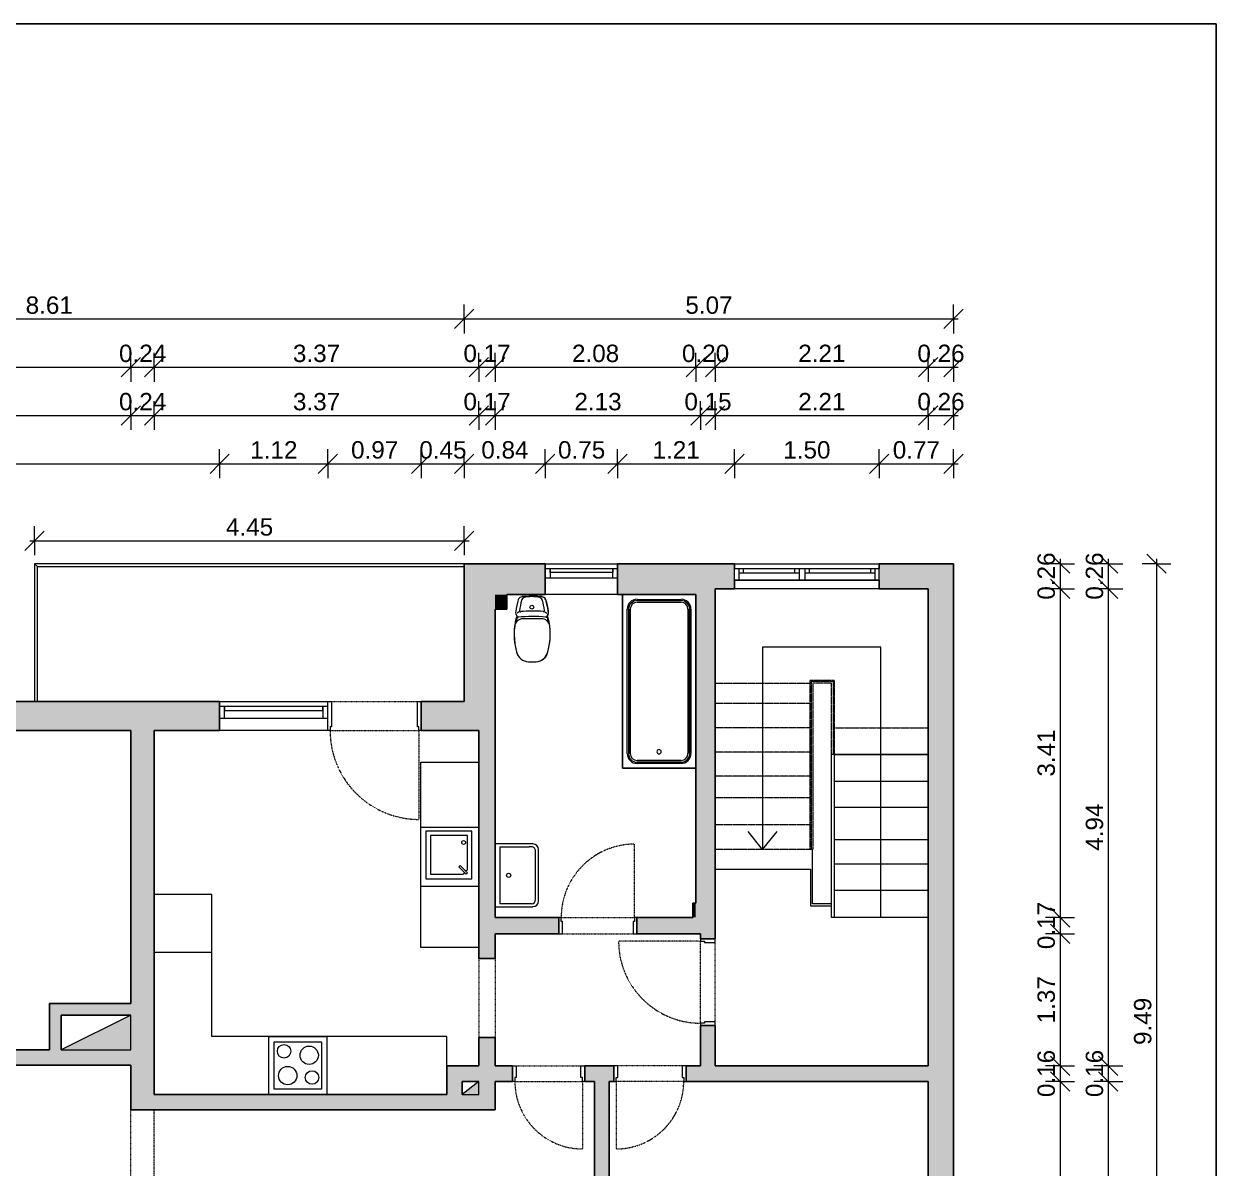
# Model space of a CAD drawing. Header units: metres. Extents: x -21 to 15208, y -63 to 7094.
# Drawn here: x 5557 to 6792, y 1802 to 2988 of the extents above; entities that cross this region are included whole.
import ezdxf

# ---------------------------------------------------------------- set-up
doc = ezdxf.new("R2010")
doc.units = ezdxf.units.M
doc.header["$LTSCALE"] = 50
for name, pattern in [('Dash 1_5', [0.0012, 0.0006, -0.0006]), ('Dash dot', [0.005, 0.002, -0.0015, 0, -0.0015]), ('Overhead', [0.003969, 0.002381, -0.001587])]:
    doc.linetypes.add(name, pattern=pattern)
for name, color, linetype, lineweight in [('A-ANNO-DIMS', 250, 'Continuous', 5), ('A-DETL', 250, 'Continuous', 9), ('A-DETL-GENF', 250, 'Continuous', 13), ('A-DETL-THIN', 250, 'Continuous', 9), ('A-DOOR-FRAM', 250, 'Continuous', 9), ('A-FLOR-HRAL', 250, 'Continuous', 9), ('A-FLOR-HRAL-MBND', 250, 'Overhead', 9), ('A-GLAZ', 250, 'Continuous', 9), ('I-WALL', 250, 'Continuous', 9), ('P-SANR-FIXT', 250, 'Continuous', 9), ('S-STRS-MBND', 250, 'Overhead', 9)]:
    doc.layers.add(name, color=color, linetype=linetype, lineweight=lineweight)
doc.layers.add('A-WALL-PATT', color=7, linetype='Continuous', lineweight=9, true_color=0x3c424d)
doc.layers.add('ADS_Flächen', color=82, linetype='Continuous', plot=False)
doc.styles.add('Arial_1', font='arial.ttf')

# ---------------------------------------------------------------- blocks, each defined once
blk = doc.blocks.new('025_E-Window Two Panel - 1550-8082770-03 1_ Obergeschoss')
at = {"layer": 'A-GLAZ'}
for p, q in [((-75, 8), (75, 8)), ((-75, -4), (-75, 8)), ((-75, 8), (75, 8)), ((-70.5, 8), (-70.5, -4)), ((-70.5, 3.5), (-8, 3.5)), ((-66, 8), (-66, 3.5)), ((-66, 8), (-12.5, 8)), ((-66, 3.5), (-12.5, 3.5)), ((-12.5, 8), (-12.5, 3.5)), ((-8, 8), (-8, -4)), ((-2, 8), (-2, -4)), ((-2, 3.5), (70.5, 3.5)), ((1.5, 8), (65, 8)), ((2.5, 8), (2.5, 3.5)), ((2.5, 3.5), (66, 3.5)), ((66, 8), (66, 3.5)), ((70.5, 8), (70.5, -4)), ((75, -4), (75, 8)), ((75, -4), (-75, -4)), ((-75, -4), (75, -4))]:
    blk.add_line(p, q, dxfattribs=at)
blk = doc.blocks.new('A_Fixed - 1150-8085671-03 1_ Obergeschoss')
at = {"layer": 'A-GLAZ', "lineweight": 13}
for p, q in [((-47.8, 10), (-52.8, 10)), ((-47.8, -2), (-47.8, 10)), ((54.2, 10), (-47.8, 10)), ((-47.8, 10), (-47.8, 6)), ((-47.8, 6), (54.2, 6)), ((59.2, 10), (54.2, 10)), ((54.2, 10), (54.2, -2)), ((54.2, 6), (54.2, 10)), ((-52.8, -2), (-47.8, -2)), ((-47.8, -2), (54.2, -2)), ((54.2, -2), (59.2, -2))]:
    blk.add_line(p, q, dxfattribs=at)
blk = doc.blocks.new('A-Wash-basin - 400x600 2-6847758-03 1_ Obergeschoss')
at = {"layer": 'P-SANR-FIXT'}
for p, q in [((-32.5, 0), (-32.5, -39.2)), ((27.9, 0), (-12.7, 0)), ((32.5, -39.2), (32.5, 0)), ((29.5, -5), (-29.5, -5)), ((-29.5, -37.7), (-29.5, -5)), ((29.5, -5), (29.5, -35.3)), ((29.5, -37.7), (29.5, -35.3)), ((-26.7, -45), (26.7, -45)), ((-25.2, -42), (25.2, -42))]:
    blk.add_line(p, q, dxfattribs=at)
blk.add_circle((0, -14), 2.15, dxfattribs=at)
for centre, radius, start, end in [((-26.7, -39.2), 5.78, 180, 270), ((-25.2, -37.7), 4.28, 180, 270), ((25.2, -37.7), 4.28, 270, 0), ((26.7, -39.2), 5.78, 270, 360)]:
    blk.add_arc(centre, radius, start, end, dxfattribs=at)
blk = doc.blocks.new('shower trey - 1700x750-8091370-03 1_ Obergeschoss')
at = {"layer": 'P-SANR-FIXT'}
for p, q in [((-111.1, 10), (-111.1, 86)), ((-111.1, 86), (68.9, 86)), ((68.9, 86), (-111.1, 86)), ((-111.1, 86), (-111.1, 10)), ((-95.9, 81), (-14.7, 81)), ((-95.9, 81), (-15.5, 81)), ((-15.5, 79.8), (-95.9, 79.8)), ((-17.3, 78), (-95.9, 78)), ((-95.9, 78), (-15.5, 78)), ((53.8, 78), (-17.3, 78)), ((-15.5, 81), (53.8, 81)), ((53.8, 79.8), (-15.5, 79.8)), ((-15.5, 78), (53.8, 78)), ((-14.7, 81), (53.8, 81)), ((-106.1, 25.2), (-106.1, 70.8)), ((-106.1, 25.2), (-106.1, 70.8)), ((-104.8, 70.8), (-104.8, 25.2)), ((-103, 70.8), (-103, 25.2)), ((-103, 25.2), (-103, 70.8)), ((60.9, 25.2), (60.9, 70.8)), ((60.9, 70.8), (60.9, 25.2)), ((62.7, 25.2), (62.7, 70.8)), ((63.9, 70.8), (63.9, 25.2)), ((63.9, 70.8), (63.9, 25.2)), ((-95.9, 18), (-21.9, 18)), ((-18.5, 18), (-95.9, 18)), ((-95.9, 16.2), (-18.5, 16.2)), ((-12.1, 15), (-95.9, 15)), ((-18.5, 15), (-95.9, 15)), ((-21.9, 18), (53.8, 18)), ((53.8, 18), (-18.5, 18)), ((-18.5, 16.2), (53.8, 16.2)), ((53.8, 15), (-18.5, 15)), ((53.8, 15), (-12.1, 15))]:
    blk.add_line(p, q, dxfattribs=at)
for centre, radius, start, end in [((-95.9, 70.8), 10.2, 90, 180), ((-95.9, 70.8), 10.2, 90, 180), ((-95.9, 70.8), 8.91, 90, 180), ((-95.9, 70.8), 7.12, 90, 180), ((-95.9, 70.8), 7.12, 90, 180), ((53.8, 70.8), 10.2, 0, 90), ((53.8, 70.8), 10.2, 0, 90), ((53.8, 70.8), 8.91, 360, 90), ((53.8, 70.8), 7.12, 360, 90), ((53.8, 70.8), 7.12, 0, 90), ((-94, 48), 2.22, 90, 270), ((-94, 48), 2.22, 270, 90), ((-95.9, 25.2), 10.2, 180, 270), ((-95.9, 25.2), 10.2, 180, 270), ((-95.9, 25.2), 8.91, 180, 270), ((-95.9, 25.2), 7.12, 180, 270), ((-95.9, 25.2), 7.12, 180, 270), ((53.8, 25.2), 10.2, 270, 0), ((53.8, 25.2), 7.12, 270, 360), ((53.8, 25.2), 8.91, 270, 360), ((53.8, 25.2), 7.12, 270, 0), ((53.8, 25.2), 10.2, 270, 0)]:
    blk.add_arc(centre, radius, start, end, dxfattribs=at)
blk = doc.blocks.new('A-Toilet-Floor Ifo - A-Toilet-Floor Ifo-6430603-03 1_ Obergeschoss')
at = {"layer": 'P-SANR-FIXT'}
for p, q in [((-10.8, -5), (10.2, -5)), ((-0.1, -5), (-0.3, -5)), ((-17, -23.3), (-16.1, -26)), ((-17, -23.3), (-16.1, -26)), ((-13.4, -21.5), (-15.5, -22.8)), ((13, -21.3), (15.1, -22.6)), ((13, -21.3), (15.1, -22.6)), ((15.6, -25.8), (16.6, -23.1)), ((15.7, -26.2), (16.8, -23.2)), ((-15.7, -26.6), (-16.6, -31.9)), ((9.3, -28.5), (-9.8, -28.6)), ((15.3, -26.5), (16.2, -31.7))]:
    blk.add_line(p, q, dxfattribs=at)
blk.add_circle((-0.4, -16.5), 2, dxfattribs=at)
for centre, radius, start, end in [((70.3, -33.6), 88.4, 163.7578, 171.6673), ((70.3, -33.6), 88.4, 163.7578, 171.6673), ((-11, -9.7), 3.62, 100.8651, 168.0131), ((-11, -9.7), 3.62, 100.8651, 168.0131), ((82.1, -34.9), 96.5, 164.7668, 171.1494), ((0, -66.7), 61.7, 90.2681, 100.8651), ((0, -66.7), 61.7, 90.2681, 100.8651), ((-7.7, -9.9), 3.35, 104.4695, 172.6371), ((-0.2, -39.1), 33.5, 76.0583, 104.4695), ((0, -66.7), 61.7, 79.549, 90.2681), ((0, -66.7), 61.7, 79.6626, 90.2681), ((7.1, -9.9), 3.35, 7.8906, 76.0583), ((-82.4, -35.6), 96.5, 9.3783, 15.7609), ((10.4, -9.6), 3.62, 12.5146, 79.6626), ((10.7, -9.6), 3.62, 12.2507, 82.4295), ((-70.7, -34.3), 88.4, 8.8604, 16.7699), ((-70.5, -34), 88.4, 8.5966, 16.5061), ((-12.5, -21.8), 4.72, 167.4119, 197.4582), ((-12.5, -21.8), 4.72, 167.4119, 197.4582), ((-12.2, -20.2), 1.06, 171.1494, 292.0965), ((0.2, -132), 111.5, 84.2628, 96.2528), ((11.7, -20.1), 1.06, 248.4312, 9.3783), ((12, -21.7), 4.72, 343.0695, 13.1158), ((12.3, -21.8), 4.72, 342.8057, 12.8519), ((51.6, -44.2), 70.4, 173.5784, 195.4372), ((51.7, -44.4), 70.4, 165.874, 195.1734), ((-9.7, -37.3), 8.75, 90.2639, 173.5784), ((0, -162), 135.8, 96.299, 97.0173), ((-14.7, -25.7), 1.39, 192.5664, 261.9924), ((-14.7, -25.7), 1.39, 192.5664, 276.325), ((0.4, -162), 135.8, 84.2027, 96.325), ((9.4, -37.2), 8.75, 6.9493, 90.2639), ((14.3, -25.5), 1.39, 264.2027, 347.9613), ((14.5, -25.6), 1.39, 263.9388, 334.1569), ((0, -162), 135.8, 82.9827, 83.9388), ((-51.8, -44.7), 70.4, 345.0905, 6.9493), ((-51.7, -44.4), 70.4, 344.8266, 14.126), ((-3.2, -59.7), 13.5, 193.7897, 266.8248), ((-3.2, -59.7), 13.5, 194.0536, 267.0887), ((0, -2.8), 70.4, 266.8248, 273.1752), ((-0.3, -2.8), 70.4, 267.0887, 273.439), ((3.1, -59.6), 13.5, 273.439, 346.4741), ((3.2, -59.7), 13.5, 273.1752, 346.2103)]:
    blk.add_arc(centre, radius, start, end, dxfattribs=at)
blk = doc.blocks.new('A_Fixed - 750-8085052-03 1_ Obergeschoss')
at = {"layer": 'A-GLAZ', "lineweight": 13}
for p, q in [((-52.8, -1), (-47.8, -1)), ((-47.8, -11), (-52.8, -11)), ((-47.8, -1), (-47.8, -11)), ((-47.8, -1), (17.2, -1)), ((-47.8, -7), (17.2, -7)), ((-47.8, -11), (-47.8, -7)), ((17.2, -11), (-47.8, -11)), ((17.2, -1), (22.2, -1)), ((17.2, -11), (17.2, -1)), ((17.2, -7), (17.2, -11)), ((22.2, -11), (17.2, -11))]:
    blk.add_line(p, q, dxfattribs=at)
blk = doc.blocks.new('Railing - Railing-8093201-03 1_ Obergeschoss')
at = {"layer": 'A-FLOR-HRAL'}
for p, q in [((537.9, 2655), (92.6, 2655)), ((92.6, 2655), (95.6, 2652)), ((92.6, 2655), (92.6, 2512)), ((95.6, 2652), (537.9, 2652)), ((95.6, 2512), (95.6, 2652))]:
    blk.add_line(p, q, dxfattribs=at)
blk = doc.blocks.new('Railing - Railing-8114372-03 1_ Obergeschoss')
at = {"layer": 'A-FLOR-HRAL'}
for p, q in [((920.5, 2457.3), (918.7, 2457.3)), ((920.5, 2457.3), (918.7, 2457.3)), ((918.7, 2288.5), (918.7, 2457.3)), ((921.7, 2457.3), (920.5, 2457.3)), ((921.7, 2457.3), (920.5, 2457.3)), ((921.7, 2288.5), (921.7, 2457.3)), ((921.7, 2288.5), (918.7, 2288.5))]:
    blk.add_line(p, q, dxfattribs=at)
at = {"layer": 'A-FLOR-HRAL-MBND'}
for p, q in [((896.3, 2534.1), (896.3, 2358.8)), ((921.7, 2534.1), (896.3, 2534.1)), ((896.3, 2534.1), (896.3, 2358.8)), ((921.7, 2534.1), (896.3, 2534.1)), ((921.7, 2484.9), (921.7, 2534.1)), ((921.7, 2484.9), (921.7, 2534.1)), ((899.3, 2531.1), (899.3, 2358.8)), ((918.7, 2531.1), (899.3, 2531.1)), ((899.3, 2531.1), (899.3, 2358.8)), ((918.7, 2531.1), (899.3, 2531.1)), ((918.7, 2484.9), (918.7, 2531.1)), ((918.7, 2484.9), (918.7, 2531.1)), ((918.7, 2457.3), (918.7, 2484.9)), ((918.7, 2457.3), (918.7, 2484.9)), ((921.7, 2457.3), (921.7, 2484.9)), ((921.7, 2457.3), (921.7, 2484.9)), ((899.3, 2358.8), (896.3, 2358.8)), ((899.3, 2358.8), (896.3, 2358.8))]:
    blk.add_line(p, q, dxfattribs=at)
blk = doc.blocks.new('A-wallopening - 910x2100-8092937-03 1_ Obergeschoss')
at = {"layer": 'A-DETL', "linetype": 'Dash 1_5'}
for p, q in [((-34.3, 8.5), (47.7, 8.5)), ((-34.3, -8.5), (47.7, -8.5))]:
    blk.add_line(p, q, dxfattribs=at)

msp = doc.modelspace()

# ---------------------------------------------------------------- hatches: boundary and pattern name
at = {"layer": 'A-DETL-GENF'}
for points in [[(5667.5446, 1924.5102), (5667.5446, 1960.4049), (5595.3045, 1924.5102)], [(6011.0446, 1878.3398), (6028.0446, 1878.3398), (6028.0446, 1891.8273)]]:
    msp.add_hatch(color=256, dxfattribs=at).paths.add_polyline_path(points)
at = {"layer": 'A-WALL-PATT'}
h = msp.add_hatch(color=256, dxfattribs=at)
h.paths.add_polyline_path([(6057.0446, 2396.306), (6097.0446, 2396.306), (6097.0446, 2428.306), (6013.0446, 2428.306), (6013.0446, 2396.306), (6045.0446, 2396.306)])
h.paths.add_polyline_path([(6263.0446, 2396.306), (6263.0446, 2428.306), (6172.0446, 2428.306), (6172.0446, 2396.306), (6253.0446, 2396.306)])
h = msp.add_hatch(color=256, dxfattribs=at)
h.paths.add_polyline_path([(6494.041, 2402.306), (6494.0446, 2402.306), (6494.041, 2428.306), (6443.0446, 2428.306), (6443.0446, 2402.306)])
h.paths.add_polyline_path([(6263.0446, 2402.306), (6293.0446, 2402.306), (6293.0446, 2428.306), (6263.0446, 2428.306)])
for points in [[(6520.0446, 1506.306), (6520.0446, 2428.306), (6494.0446, 2428.306), (6494.0446, 1506.306)], [(6253.0446, 2053.1306), (6273.0446, 2053.1306), (6273.0446, 2402.306), (6263.0446, 2402.306), (6263.0446, 2396.306), (6253.0446, 2396.306), (6253.0446, 2061.6306)], [(6013.0446, 2285.306), (6045.0446, 2285.306), (6045.0446, 2396.306), (6013.0446, 2396.306), (6013.0446, 2300.6768)], [(6057.0446, 2381.306), (6057.0446, 2396.306), (6045.0446, 2396.306), (6045.0446, 2381.306)], [(5691.5446, 1862.3398), (5691.5446, 2255.306), (5667.5446, 2255.306), (5667.5446, 1862.3398)], [(6250.0446, 2061.6306), (6253.0446, 2061.6306), (6253.0446, 2076.6306), (6250.0446, 2076.6306)], [(5583.3045, 1924.5102), (5595.3045, 1924.5102), (5595.3045, 1972.4049), (5583.3045, 1972.4049), (5583.3045, 1960.4049)], [(5667.5446, 1960.4049), (5667.5446, 1972.4049), (5595.3045, 1972.4049), (5595.3045, 1960.4049)], [(6007.9363, 1878.3398), (6011.0446, 1878.3398), (6011.0446, 1907.8273), (5995.0446, 1907.8273), (5995.0446, 1878.3398)], [(6148.1607, 1506.306), (6163.1607, 1506.306), (6163.1607, 1891.8273), (6148.1607, 1891.8273), (6148.1607, 1864.5668)], [(6028.0446, 1862.3398), (6028.0446, 1878.3398), (5691.5446, 1878.3398), (5691.5446, 1862.3398), (5845.9014, 1862.3398)]]:
    msp.add_hatch(color=256, dxfattribs=at).paths.add_polyline_path(points)
h = msp.add_hatch(color=256, dxfattribs=at)
h.paths.add_polyline_path([(6028.0446, 2255.306), (6045.0446, 2255.306), (6045.0446, 2285.306), (5968.5446, 2285.306), (5968.5446, 2255.306), (6007.9363, 2255.306)])
h.paths.add_polyline_path([(5197.7619, 2255.306), (5759.5446, 2255.306), (5759.5446, 2285.306), (5184.4773, 2285.306), (5184.4773, 2255.306)])
h = msp.add_hatch(color=256, dxfattribs=at)
h.paths.add_polyline_path([(6045.0446, 1862.3398), (6045.0446, 1891.8273), (6028.0446, 1891.8273), (6028.0446, 1862.3398)])
h.paths.add_polyline_path([(6028.0446, 1907.8273), (6045.0446, 1907.8273), (6045.0446, 1937.2701), (6028.0446, 1937.2701)])
h.paths.add_polyline_path([(6045.0446, 2019.2701), (6045.0446, 2255.306), (6028.0446, 2255.306), (6028.0446, 2019.2701)])
h = msp.add_hatch(color=256, dxfattribs=at)
h.paths.add_polyline_path([(6192.0446, 2044.6306), (6258.0446, 2044.6306), (6258.0446, 2053.1306), (6253.0446, 2053.1306), (6253.0446, 2061.6306), (6192.0446, 2061.6306)])
h.paths.add_polyline_path([(6111.0446, 2044.6306), (6111.0446, 2061.6306), (6045.0446, 2061.6306), (6045.0446, 2044.6306)])
h = msp.add_hatch(color=256, dxfattribs=at)
h.paths.add_polyline_path([(6273.0446, 1907.8273), (6273.0446, 1949.6306), (6258.0446, 1949.6306), (6258.0446, 1907.8273)])
h.paths.add_polyline_path([(6258.0446, 2039.6306), (6273.0446, 2039.6306), (6273.0446, 2053.1306), (6258.0446, 2053.1306), (6258.0446, 2044.6306)])
h = msp.add_hatch(color=256, dxfattribs=at)
h.paths.add_polyline_path([(5667.5446, 1908.5102), (5667.5446, 1924.5102), (5514.5446, 1924.5102), (5514.5446, 1908.5102), (5595.3045, 1908.5102)])
h.paths.add_polyline_path([(5197.7619, 1908.5102), (5433.5446, 1908.5102), (5433.5446, 1924.5102), (5184.4773, 1924.5102), (5184.4773, 1908.5102)])
h = msp.add_hatch(color=256, dxfattribs=at)
h.paths.add_polyline_path([(6494.041, 1891.8273), (6494.0446, 1891.8273), (6494.041, 1907.8273), (6243.1026, 1907.8273), (6243.1026, 1891.8273)])
h.paths.add_polyline_path([(6063.0446, 1891.8273), (6063.0446, 1907.8273), (6011.0446, 1907.8273), (6011.0446, 1891.8273), (6028.0446, 1891.8273)])
h.paths.add_polyline_path([(6138.0446, 1891.8273), (6168.1026, 1891.8273), (6168.1026, 1907.8273), (6138.0446, 1907.8273)])

# ---------------------------------------------------------------- linework, layer by layer
at = {"layer": 'A-ANNO-DIMS', "lineweight": 9}
for p, q in [((6013.0446, 2681.8777), (6013.0446, 2696.8777)), ((6013.0446, 2681.8777), (6013.0446, 2696.8777)), ((6520.0446, 2681.8777), (6520.0446, 2696.8777)), ((5147.4773, 2681.8777), (6013.0446, 2681.8777)), ((6013.0446, 2681.8777), (6003.0446, 2671.8777)), ((6013.0446, 2681.8777), (6003.0446, 2671.8777)), ((6013.0446, 2681.8777), (6023.0446, 2691.8777)), ((6013.0446, 2681.8777), (6023.0446, 2691.8777)), ((6013.0446, 2681.8777), (6013.0446, 2666.8777)), ((6013.0446, 2681.8777), (6525.0446, 2681.8777)), ((6013.0446, 2681.8777), (6013.0446, 2666.8777)), ((6520.0446, 2681.8777), (6510.0446, 2671.8777)), ((6520.0446, 2681.8777), (6530.0446, 2691.8777)), ((6520.0446, 2681.8777), (6520.0446, 2666.8777)), ((5667.5446, 2631.8777), (5667.5446, 2646.8777)), ((5667.5446, 2631.8777), (5667.5446, 2646.8777)), ((5691.5446, 2631.8777), (5691.5446, 2646.8777)), ((5691.5446, 2631.8777), (5691.5446, 2646.8777)), ((6028.0446, 2631.8777), (6028.0446, 2646.8777)), ((6028.0446, 2631.8777), (6028.0446, 2646.8777)), ((6045.0446, 2631.8777), (6045.0446, 2646.8777)), ((6045.0446, 2631.8777), (6045.0446, 2646.8777)), ((6253.0446, 2631.8777), (6253.0446, 2646.8777)), ((6253.0446, 2631.8777), (6253.0446, 2646.8777)), ((6273.0446, 2631.8777), (6273.0446, 2646.8777)), ((6273.0446, 2631.8777), (6273.0446, 2646.8777)), ((6494.0446, 2631.8777), (6494.0446, 2646.8777)), ((6494.0446, 2631.8777), (6494.0446, 2646.8777)), ((6520.0446, 2631.8777), (6520.0446, 2646.8777)), ((5667.5446, 2631.8777), (5677.5446, 2641.8777)), ((5667.5446, 2631.8777), (5677.5446, 2641.8777)), ((5691.5446, 2631.8777), (5701.5446, 2641.8777)), ((5691.5446, 2631.8777), (5701.5446, 2641.8777)), ((6028.0446, 2631.8777), (6038.0446, 2641.8777)), ((6028.0446, 2631.8777), (6038.0446, 2641.8777)), ((6045.0446, 2631.8777), (6055.0446, 2641.8777)), ((6045.0446, 2631.8777), (6055.0446, 2641.8777)), ((6253.0446, 2631.8777), (6263.0446, 2641.8777)), ((6253.0446, 2631.8777), (6263.0446, 2641.8777)), ((6273.0446, 2631.8777), (6283.0446, 2641.8777)), ((6273.0446, 2631.8777), (6283.0446, 2641.8777)), ((6494.0446, 2631.8777), (6504.0446, 2641.8777)), ((6494.0446, 2631.8777), (6504.0446, 2641.8777)), ((6520.0446, 2631.8777), (6530.0446, 2641.8777)), ((5184.4773, 2631.8777), (5667.5446, 2631.8777)), ((5667.5446, 2631.8777), (5657.5446, 2621.8777)), ((5667.5446, 2631.8777), (5657.5446, 2621.8777)), ((5667.5446, 2631.8777), (5667.5446, 2616.8777)), ((5667.5446, 2631.8777), (5691.5446, 2631.8777)), ((5667.5446, 2631.8777), (5667.5446, 2616.8777)), ((5691.5446, 2631.8777), (5681.5446, 2621.8777)), ((5691.5446, 2631.8777), (5681.5446, 2621.8777)), ((5691.5446, 2631.8777), (5691.5446, 2616.8777)), ((5691.5446, 2631.8777), (6028.0446, 2631.8777)), ((5691.5446, 2631.8777), (5691.5446, 2616.8777)), ((6028.0446, 2631.8777), (6018.0446, 2621.8777)), ((6028.0446, 2631.8777), (6018.0446, 2621.8777)), ((6028.0446, 2631.8777), (6028.0446, 2616.8777)), ((6028.0446, 2631.8777), (6045.0446, 2631.8777)), ((6028.0446, 2631.8777), (6028.0446, 2616.8777)), ((6045.0446, 2631.8777), (6035.0446, 2621.8777)), ((6045.0446, 2631.8777), (6035.0446, 2621.8777)), ((6045.0446, 2631.8777), (6045.0446, 2616.8777)), ((6045.0446, 2631.8777), (6253.0446, 2631.8777)), ((6045.0446, 2631.8777), (6045.0446, 2616.8777)), ((6253.0446, 2631.8777), (6243.0446, 2621.8777)), ((6253.0446, 2631.8777), (6243.0446, 2621.8777)), ((6253.0446, 2631.8777), (6253.0446, 2616.8777)), ((6253.0446, 2631.8777), (6273.0446, 2631.8777)), ((6253.0446, 2631.8777), (6253.0446, 2616.8777)), ((6273.0446, 2631.8777), (6263.0446, 2621.8777)), ((6273.0446, 2631.8777), (6263.0446, 2621.8777)), ((6273.0446, 2631.8777), (6273.0446, 2616.8777)), ((6273.0446, 2631.8777), (6494.0446, 2631.8777)), ((6273.0446, 2631.8777), (6273.0446, 2616.8777)), ((6494.0446, 2631.8777), (6484.0446, 2621.8777)), ((6494.0446, 2631.8777), (6484.0446, 2621.8777)), ((6494.0446, 2631.8777), (6494.0446, 2616.8777)), ((6494.0446, 2631.8777), (6525.0446, 2631.8777)), ((6494.0446, 2631.8777), (6494.0446, 2616.8777)), ((6520.0446, 2631.8777), (6510.0446, 2621.8777)), ((6520.0446, 2631.8777), (6520.0446, 2616.8777)), ((5667.5446, 2581.8777), (5667.5446, 2596.8777)), ((5667.5446, 2581.8777), (5667.5446, 2596.8777)), ((5691.5446, 2581.8777), (5691.5446, 2596.8777)), ((5691.5446, 2581.8777), (5691.5446, 2596.8777)), ((6028.0446, 2581.8777), (6028.0446, 2596.8777)), ((6028.0446, 2581.8777), (6028.0446, 2596.8777)), ((6045.0446, 2581.8777), (6045.0446, 2596.8777)), ((6045.0446, 2581.8777), (6045.0446, 2596.8777)), ((6258.0446, 2581.8777), (6258.0446, 2596.8777)), ((6258.0446, 2581.8777), (6258.0446, 2596.8777)), ((6273.0446, 2581.8777), (6273.0446, 2596.8777)), ((6273.0446, 2581.8777), (6273.0446, 2596.8777)), ((6494.0446, 2581.8777), (6494.0446, 2596.8777)), ((6494.0446, 2581.8777), (6494.0446, 2596.8777)), ((6520.0446, 2581.8777), (6520.0446, 2596.8777)), ((5667.5446, 2581.8777), (5677.5446, 2591.8777)), ((5667.5446, 2581.8777), (5677.5446, 2591.8777)), ((5691.5446, 2581.8777), (5701.5446, 2591.8777)), ((5691.5446, 2581.8777), (5701.5446, 2591.8777)), ((6028.0446, 2581.8777), (6038.0446, 2591.8777)), ((6028.0446, 2581.8777), (6038.0446, 2591.8777)), ((6045.0446, 2581.8777), (6055.0446, 2591.8777)), ((6045.0446, 2581.8777), (6055.0446, 2591.8777)), ((6258.0446, 2581.8777), (6268.0446, 2591.8777)), ((6258.0446, 2581.8777), (6268.0446, 2591.8777)), ((6273.0446, 2581.8777), (6283.0446, 2591.8777)), ((6273.0446, 2581.8777), (6283.0446, 2591.8777)), ((6494.0446, 2581.8777), (6504.0446, 2591.8777)), ((6494.0446, 2581.8777), (6504.0446, 2591.8777)), ((6520.0446, 2581.8777), (6530.0446, 2591.8777)), ((5184.4773, 2581.8777), (5667.5446, 2581.8777)), ((5667.5446, 2581.8777), (5657.5446, 2571.8777)), ((5667.5446, 2581.8777), (5657.5446, 2571.8777)), ((5667.5446, 2581.8777), (5667.5446, 2566.8777)), ((5667.5446, 2581.8777), (5691.5446, 2581.8777)), ((5667.5446, 2581.8777), (5667.5446, 2566.8777)), ((5691.5446, 2581.8777), (5681.5446, 2571.8777)), ((5691.5446, 2581.8777), (5681.5446, 2571.8777)), ((5691.5446, 2581.8777), (5691.5446, 2566.8777)), ((5691.5446, 2581.8777), (6028.0446, 2581.8777)), ((5691.5446, 2581.8777), (5691.5446, 2566.8777)), ((6028.0446, 2581.8777), (6018.0446, 2571.8777)), ((6028.0446, 2581.8777), (6018.0446, 2571.8777)), ((6028.0446, 2581.8777), (6028.0446, 2566.8777)), ((6028.0446, 2581.8777), (6045.0446, 2581.8777)), ((6028.0446, 2581.8777), (6028.0446, 2566.8777)), ((6045.0446, 2581.8777), (6035.0446, 2571.8777)), ((6045.0446, 2581.8777), (6035.0446, 2571.8777)), ((6045.0446, 2581.8777), (6045.0446, 2566.8777)), ((6045.0446, 2581.8777), (6258.0446, 2581.8777)), ((6045.0446, 2581.8777), (6045.0446, 2566.8777)), ((6258.0446, 2581.8777), (6248.0446, 2571.8777)), ((6258.0446, 2581.8777), (6248.0446, 2571.8777)), ((6258.0446, 2581.8777), (6258.0446, 2566.8777)), ((6258.0446, 2581.8777), (6273.0446, 2581.8777)), ((6258.0446, 2581.8777), (6258.0446, 2566.8777)), ((6273.0446, 2581.8777), (6263.0446, 2571.8777)), ((6273.0446, 2581.8777), (6263.0446, 2571.8777)), ((6273.0446, 2581.8777), (6273.0446, 2566.8777)), ((6273.0446, 2581.8777), (6494.0446, 2581.8777)), ((6273.0446, 2581.8777), (6273.0446, 2566.8777)), ((6494.0446, 2581.8777), (6484.0446, 2571.8777)), ((6494.0446, 2581.8777), (6484.0446, 2571.8777)), ((6494.0446, 2581.8777), (6494.0446, 2566.8777)), ((6494.0446, 2581.8777), (6525.0446, 2581.8777)), ((6494.0446, 2581.8777), (6494.0446, 2566.8777)), ((6520.0446, 2581.8777), (6510.0446, 2571.8777)), ((6520.0446, 2581.8777), (6520.0446, 2566.8777)), ((5759.5446, 2531.8777), (5759.5446, 2546.8777)), ((5759.5446, 2531.8777), (5759.5446, 2546.8777)), ((5871.5446, 2531.8777), (5871.5446, 2546.8777)), ((5871.5446, 2531.8777), (5871.5446, 2546.8777)), ((5968.5446, 2531.8777), (5968.5446, 2546.8777)), ((5968.5446, 2531.8777), (5968.5446, 2546.8777)), ((6013.0446, 2531.8777), (6013.0446, 2546.8777)), ((6013.0446, 2531.8777), (6013.0446, 2546.8777)), ((6097.0446, 2531.8777), (6097.0446, 2546.8777)), ((6097.0446, 2531.8777), (6097.0446, 2546.8777)), ((6172.0446, 2531.8777), (6172.0446, 2546.8777)), ((6172.0446, 2531.8777), (6172.0446, 2546.8777)), ((6293.0446, 2531.8777), (6293.0446, 2546.8777)), ((6293.0446, 2531.8777), (6293.0446, 2546.8777)), ((6443.0446, 2531.8777), (6443.0446, 2546.8777)), ((6443.0446, 2531.8777), (6443.0446, 2546.8777)), ((6520.0446, 2531.8777), (6520.0446, 2546.8777)), ((5759.5446, 2531.8777), (5769.5446, 2541.8777)), ((5759.5446, 2531.8777), (5769.5446, 2541.8777)), ((5871.5446, 2531.8777), (5881.5446, 2541.8777)), ((5871.5446, 2531.8777), (5881.5446, 2541.8777)), ((5968.5446, 2531.8777), (5978.5446, 2541.8777)), ((5968.5446, 2531.8777), (5978.5446, 2541.8777)), ((6013.0446, 2531.8777), (6023.0446, 2541.8777)), ((6013.0446, 2531.8777), (6023.0446, 2541.8777)), ((6097.0446, 2531.8777), (6107.0446, 2541.8777)), ((6097.0446, 2531.8777), (6107.0446, 2541.8777)), ((6172.0446, 2531.8777), (6182.0446, 2541.8777)), ((6172.0446, 2531.8777), (6182.0446, 2541.8777)), ((6293.0446, 2531.8777), (6303.0446, 2541.8777)), ((6293.0446, 2531.8777), (6303.0446, 2541.8777)), ((6443.0446, 2531.8777), (6453.0446, 2541.8777)), ((6443.0446, 2531.8777), (6453.0446, 2541.8777)), ((6520.0446, 2531.8777), (6530.0446, 2541.8777)), ((5147.4773, 2531.8777), (5759.5446, 2531.8777)), ((5759.5446, 2531.8777), (5749.5446, 2521.8777)), ((5759.5446, 2531.8777), (5749.5446, 2521.8777)), ((5759.5446, 2531.8777), (5759.5446, 2516.8777)), ((5759.5446, 2531.8777), (5871.5446, 2531.8777)), ((5759.5446, 2531.8777), (5759.5446, 2516.8777)), ((5871.5446, 2531.8777), (5861.5446, 2521.8777)), ((5871.5446, 2531.8777), (5861.5446, 2521.8777)), ((5871.5446, 2531.8777), (5871.5446, 2516.8777)), ((5871.5446, 2531.8777), (5968.5446, 2531.8777)), ((5871.5446, 2531.8777), (5871.5446, 2516.8777)), ((5968.5446, 2531.8777), (5958.5446, 2521.8777)), ((5968.5446, 2531.8777), (5958.5446, 2521.8777)), ((5968.5446, 2531.8777), (5968.5446, 2516.8777)), ((5968.5446, 2531.8777), (6013.0446, 2531.8777)), ((5968.5446, 2531.8777), (5968.5446, 2516.8777)), ((6013.0446, 2531.8777), (6003.0446, 2521.8777)), ((6013.0446, 2531.8777), (6003.0446, 2521.8777)), ((6013.0446, 2531.8777), (6013.0446, 2516.8777)), ((6013.0446, 2531.8777), (6097.0446, 2531.8777)), ((6013.0446, 2531.8777), (6013.0446, 2516.8777)), ((6097.0446, 2531.8777), (6087.0446, 2521.8777)), ((6097.0446, 2531.8777), (6087.0446, 2521.8777)), ((6097.0446, 2531.8777), (6097.0446, 2516.8777)), ((6097.0446, 2531.8777), (6172.0446, 2531.8777)), ((6097.0446, 2531.8777), (6097.0446, 2516.8777)), ((6172.0446, 2531.8777), (6162.0446, 2521.8777)), ((6172.0446, 2531.8777), (6162.0446, 2521.8777)), ((6172.0446, 2531.8777), (6172.0446, 2516.8777)), ((6172.0446, 2531.8777), (6293.0446, 2531.8777)), ((6172.0446, 2531.8777), (6172.0446, 2516.8777)), ((6293.0446, 2531.8777), (6283.0446, 2521.8777)), ((6293.0446, 2531.8777), (6283.0446, 2521.8777)), ((6293.0446, 2531.8777), (6293.0446, 2516.8777)), ((6293.0446, 2531.8777), (6443.0446, 2531.8777)), ((6293.0446, 2531.8777), (6293.0446, 2516.8777)), ((6443.0446, 2531.8777), (6433.0446, 2521.8777)), ((6443.0446, 2531.8777), (6433.0446, 2521.8777)), ((6443.0446, 2531.8777), (6443.0446, 2516.8777)), ((6443.0446, 2531.8777), (6525.0446, 2531.8777)), ((6443.0446, 2531.8777), (6443.0446, 2516.8777)), ((6520.0446, 2531.8777), (6510.0446, 2521.8777)), ((6520.0446, 2531.8777), (6520.0446, 2516.8777)), ((5567.7358, 2452.0235), (5567.7358, 2467.0235)), ((5567.7358, 2452.0235), (5577.7358, 2462.0235)), ((6013.0446, 2452.0235), (6013.0446, 2467.0235)), ((6013.0446, 2452.0235), (6023.0446, 2462.0235)), ((5567.7358, 2452.0235), (5557.7358, 2442.0235)), ((5562.7358, 2452.0235), (6018.0446, 2452.0235)), ((5567.7358, 2452.0235), (5567.7358, 2437.0235)), ((6013.0446, 2452.0235), (6003.0446, 2442.0235)), ((6013.0446, 2452.0235), (6013.0446, 2437.0235)), ((6630.6136, 2428.306), (6620.6136, 2438.306)), ((6680.6136, 2428.306), (6670.6136, 2438.306)), ((6730.6136, 2428.306), (6720.6136, 2438.306)), ((6630.6136, 2428.306), (6615.6136, 2428.306)), ((6630.6136, 2433.306), (6630.6136, 2402.306)), ((6630.6136, 2428.306), (6640.6136, 2418.306)), ((6630.6136, 2428.306), (6645.6136, 2428.306)), ((6680.6136, 2428.306), (6665.6136, 2428.306)), ((6680.6136, 2433.306), (6680.6136, 2402.306)), ((6680.6136, 2428.306), (6690.6136, 2418.306)), ((6680.6136, 2428.306), (6695.6136, 2428.306)), ((6730.6136, 2428.306), (6715.6136, 2428.306)), ((6730.6136, 2433.306), (6730.6136, 1474.306)), ((6730.6136, 2428.306), (6740.6136, 2418.306)), ((6730.6136, 2428.306), (6745.6136, 2428.306)), ((6630.6136, 2402.306), (6620.6136, 2412.306)), ((6630.6136, 2402.306), (6620.6136, 2412.306)), ((6680.6136, 2402.306), (6670.6136, 2412.306)), ((6680.6136, 2402.306), (6670.6136, 2412.306)), ((6630.6136, 2402.306), (6615.6136, 2402.306)), ((6630.6136, 2402.306), (6615.6136, 2402.306)), ((6630.6136, 2402.306), (6640.6136, 2392.306)), ((6630.6136, 2402.306), (6645.6136, 2402.306)), ((6630.6136, 2402.306), (6630.6136, 2061.6306)), ((6630.6136, 2402.306), (6640.6136, 2392.306)), ((6630.6136, 2402.306), (6645.6136, 2402.306)), ((6680.6136, 2402.306), (6665.6136, 2402.306)), ((6680.6136, 2402.306), (6665.6136, 2402.306)), ((6680.6136, 2402.306), (6690.6136, 2392.306)), ((6680.6136, 2402.306), (6695.6136, 2402.306)), ((6680.6136, 2402.306), (6680.6136, 1907.8273)), ((6680.6136, 2402.306), (6690.6136, 2392.306)), ((6680.6136, 2402.306), (6695.6136, 2402.306)), ((6630.6136, 2061.6306), (6620.6136, 2071.6306)), ((6630.6136, 2061.6306), (6620.6136, 2071.6306)), ((6630.6136, 2061.6306), (6615.6136, 2061.6306)), ((6630.6136, 2061.6306), (6615.6136, 2061.6306)), ((6630.6136, 2044.6306), (6620.6136, 2054.6306)), ((6630.6136, 2044.6306), (6620.6136, 2054.6306)), ((6630.6136, 2061.6306), (6640.6136, 2051.6306)), ((6630.6136, 2061.6306), (6645.6136, 2061.6306)), ((6630.6136, 2061.6306), (6630.6136, 2044.6306)), ((6630.6136, 2061.6306), (6640.6136, 2051.6306)), ((6630.6136, 2061.6306), (6645.6136, 2061.6306)), ((6630.6136, 2044.6306), (6615.6136, 2044.6306)), ((6630.6136, 2044.6306), (6615.6136, 2044.6306)), ((6630.6136, 2044.6306), (6640.6136, 2034.6306)), ((6630.6136, 2044.6306), (6645.6136, 2044.6306)), ((6630.6136, 2044.6306), (6630.6136, 1907.8273)), ((6630.6136, 2044.6306), (6640.6136, 2034.6306)), ((6630.6136, 2044.6306), (6645.6136, 2044.6306)), ((6630.6136, 1907.8273), (6620.6136, 1917.8273)), ((6630.6136, 1907.8273), (6620.6136, 1917.8273)), ((6680.6136, 1907.8273), (6670.6136, 1917.8273)), ((6680.6136, 1907.8273), (6670.6136, 1917.8273)), ((6630.6136, 1907.8273), (6615.6136, 1907.8273)), ((6630.6136, 1907.8273), (6615.6136, 1907.8273)), ((6630.6136, 1907.8273), (6640.6136, 1897.8273)), ((6630.6136, 1907.8273), (6645.6136, 1907.8273)), ((6630.6136, 1907.8273), (6630.6136, 1891.8273)), ((6630.6136, 1907.8273), (6640.6136, 1897.8273)), ((6630.6136, 1907.8273), (6645.6136, 1907.8273)), ((6680.6136, 1907.8273), (6665.6136, 1907.8273)), ((6680.6136, 1907.8273), (6665.6136, 1907.8273)), ((6680.6136, 1907.8273), (6690.6136, 1897.8273)), ((6680.6136, 1907.8273), (6695.6136, 1907.8273)), ((6680.6136, 1907.8273), (6680.6136, 1891.8273)), ((6680.6136, 1907.8273), (6690.6136, 1897.8273)), ((6680.6136, 1907.8273), (6695.6136, 1907.8273)), ((6630.6136, 1891.8273), (6615.6136, 1891.8273)), ((6630.6136, 1891.8273), (6615.6136, 1891.8273)), ((6630.6136, 1891.8273), (6620.6136, 1901.8273)), ((6630.6136, 1891.8273), (6620.6136, 1901.8273)), ((6630.6136, 1891.8273), (6640.6136, 1881.8273)), ((6630.6136, 1891.8273), (6645.6136, 1891.8273)), ((6630.6136, 1891.8273), (6630.6136, 1506.306)), ((6630.6136, 1891.8273), (6640.6136, 1881.8273)), ((6630.6136, 1891.8273), (6645.6136, 1891.8273)), ((6680.6136, 1891.8273), (6665.6136, 1891.8273)), ((6680.6136, 1891.8273), (6665.6136, 1891.8273)), ((6680.6136, 1891.8273), (6670.6136, 1901.8273)), ((6680.6136, 1891.8273), (6670.6136, 1901.8273)), ((6680.6136, 1891.8273), (6690.6136, 1881.8273)), ((6680.6136, 1891.8273), (6695.6136, 1891.8273)), ((6680.6136, 1891.8273), (6680.6136, 1506.306)), ((6680.6136, 1891.8273), (6690.6136, 1881.8273)), ((6680.6136, 1891.8273), (6695.6136, 1891.8273))]:
    msp.add_line(p, q, dxfattribs=at)
at = {"layer": 'A-DETL', "linetype": 'Dash 1_5'}
for p, q in [((5875.5446, 2285.306), (5964.5446, 2285.306)), ((5874.0446, 2255.306), (5966.0446, 2255.306)), ((6113.5446, 2061.6306), (6189.5446, 2061.6306)), ((6115.0446, 2044.6306), (6188.0446, 2044.6306)), ((6258.0446, 1952.1306), (6258.0446, 2037.1306)), ((6273.0446, 1953.6306), (6273.0446, 2035.6306)), ((6067.0446, 1907.8273), (6134.0446, 1907.8273)), ((6239.1026, 1907.8273), (6172.1026, 1907.8273)), ((6065.5446, 1891.8273), (6135.5446, 1891.8273)), ((6240.6026, 1891.8273), (6170.6026, 1891.8273)), ((5667.5446, 1588.7869), (5667.5446, 1861.6085)), ((5691.5446, 1586.6848), (5691.5446, 1862.3398))]:
    msp.add_line(p, q, dxfattribs=at)
at = {"layer": 'A-DETL', "linetype": 'Dash dot'}
for p, q in [((5966.0446, 2255.306), (5966.0446, 2163.306)), ((6189.5446, 2061.6306), (6189.5446, 2137.6306)), ((6258.0446, 2037.1306), (6173.0446, 2037.1306)), ((6135.5446, 1891.8273), (6135.5446, 1821.8273)), ((6170.6026, 1891.8273), (6170.6026, 1821.8273))]:
    msp.add_line(p, q, dxfattribs=at)
for centre, radius, start, end in [((5966.0446, 2255.306), 92, 180, 270), ((6189.5446, 2061.6306), 76, 90, 180), ((6258.0446, 2037.1306), 85, 180, 270), ((6135.5446, 1891.8273), 70, 180, 270), ((6170.6026, 1891.8273), 70, 270, 0)]:
    msp.add_arc(centre, radius, start, end, dxfattribs=at)
at = {"layer": 'A-DETL-THIN'}
for p, q in [((6444.8435, 2341.8273), (6322.3435, 2341.8273)), ((6322.3435, 2341.8273), (6322.3435, 2132.12)), ((6444.8435, 2061.8273), (6444.8435, 2341.8273)), ((6494.0446, 2230.62), (6395.6424, 2230.62)), ((6396.8735, 2230.62), (6494.0446, 2230.62)), ((5968.0446, 2030.6306), (5968.0446, 2222.6306)), ((5968.0446, 2222.6306), (6028.0446, 2222.6306)), ((6396.8735, 2203.0454), (6494.0446, 2203.0454)), ((6396.8735, 2175.9995), (6494.0446, 2175.9995)), ((5968.0446, 2093.9049), (5968.0446, 2154.9049)), ((6028.0446, 2154.9049), (5968.0446, 2154.9049)), ((6020.8138, 2151.1024), (5973.3763, 2151.1024)), ((5973.3763, 2151.1024), (5973.3763, 2101.685)), ((6020.8138, 2101.685), (6020.8138, 2151.1024)), ((6028.0446, 2154.9049), (6028.0446, 2093.9049)), ((6322.3435, 2132.12), (6307.2398, 2150.7715)), ((6322.3435, 2132.12), (6337.4472, 2150.7715)), ((6016.4209, 2146.685), (5977.9834, 2146.685)), ((5977.9834, 2146.685), (5977.9834, 2106.685)), ((6016.4209, 2111.185), (6016.4209, 2146.685)), ((6396.8735, 2142.516), (6494.0446, 2142.516)), ((6374.0446, 2075.7875), (6374.0446, 2132.2875)), ((6008.7855, 2115.5704), (6007.4748, 2114.2597)), ((6007.4748, 2114.2597), (6015.1746, 2106.56)), ((6016.4852, 2107.8706), (6008.7855, 2115.5704)), ((6396.8735, 2117.4019), (6494.0446, 2117.4019)), ((5973.3763, 2101.685), (6020.8138, 2101.685)), ((5977.9834, 2106.685), (6011.9209, 2106.685)), ((6013.4852, 2108.2493), (6011.9209, 2106.685)), ((6016.4209, 2111.185), (6014.7959, 2109.56)), ((6015.1746, 2106.56), (6016.4852, 2107.8706)), ((6273.0446, 2111.7354), (6372.0446, 2111.7354)), ((6372.0446, 2111.7354), (6372.0446, 2073.7875)), ((6028.0446, 2093.9049), (5968.0446, 2093.9049)), ((6396.8735, 2089.8273), (6494.0446, 2089.8273)), ((5751.5446, 2085.3273), (5691.5446, 2085.3273)), ((5751.5446, 1938.3398), (5751.5446, 2085.3273)), ((6372.0446, 2073.7875), (6394.0334, 2073.7875)), ((6394.0334, 2075.7875), (6374.0446, 2075.7875)), ((6396.8735, 2061.8273), (6494.0446, 2061.8273)), ((6028.0446, 2030.6306), (5968.0446, 2030.6306)), ((5751.5446, 2025.3273), (5691.5446, 2025.3273)), ((5667.5446, 1960.4049), (5595.3045, 1924.5102)), ((5667.5446, 1924.5102), (5667.5446, 1960.4049)), ((5995.0446, 1938.3398), (5751.5446, 1938.3398)), ((5810.5184, 1938.3398), (5870.5184, 1938.3398)), ((5810.5184, 1878.3398), (5810.5184, 1938.3398)), ((5816.0184, 1932.8398), (5865.0196, 1932.8398)), ((5816.0184, 1883.8398), (5816.0184, 1932.8398)), ((5865.0196, 1932.8398), (5865.0196, 1883.8398)), ((5870.5184, 1938.3398), (5870.5184, 1878.3398)), ((5995.0446, 1907.8273), (5995.0446, 1938.3398)), ((5595.3045, 1924.5102), (5667.5446, 1924.5102)), ((6028.0446, 1891.8273), (6011.0446, 1878.3398)), ((6028.0446, 1878.3398), (6028.0446, 1891.8273)), ((5865.0196, 1883.8398), (5816.0184, 1883.8398)), ((5870.5184, 1878.3398), (5810.5184, 1878.3398)), ((6011.0446, 1878.3398), (6028.0446, 1878.3398))]:
    msp.add_line(p, q, dxfattribs=at)
for centre, radius in [((6012.4209, 2139.3288), 2), ((5826.3462, 1923.0004), 7), ((5852.3255, 1918.8682), 9.5), ((5830.0745, 1897.7906), 9.5), ((5855.318, 1895.8213), 7)]:
    msp.add_circle(centre, radius, dxfattribs=at)
at = {"layer": 'A-DOOR-FRAM'}
for p, q in [((5871.5446, 2285.306), (5875.5446, 2285.306)), ((5871.5446, 2255.306), (5871.5446, 2285.306)), ((5875.5446, 2285.306), (5875.5446, 2259.306)), ((5964.5446, 2285.306), (5968.5446, 2285.306)), ((5964.5446, 2259.306), (5964.5446, 2285.306)), ((5968.5446, 2285.306), (5968.5446, 2255.306)), ((5874.0446, 2255.306), (5871.5446, 2255.306)), ((5874.0446, 2259.306), (5874.0446, 2255.306)), ((5875.5446, 2259.306), (5874.0446, 2259.306)), ((5966.0446, 2259.306), (5964.5446, 2259.306)), ((5966.0446, 2255.306), (5966.0446, 2259.306)), ((5968.5446, 2255.306), (5966.0446, 2255.306)), ((6113.5446, 2061.6306), (6111.0446, 2061.6306)), ((6111.0446, 2061.6306), (6111.0446, 2044.6306)), ((6113.5446, 2057.6306), (6113.5446, 2061.6306)), ((6115.0446, 2057.6306), (6113.5446, 2057.6306)), ((6115.0446, 2044.6306), (6115.0446, 2057.6306)), ((6189.5446, 2057.6306), (6188.0446, 2057.6306)), ((6188.0446, 2057.6306), (6188.0446, 2044.6306)), ((6192.0446, 2061.6306), (6189.5446, 2061.6306)), ((6189.5446, 2061.6306), (6189.5446, 2057.6306)), ((6192.0446, 2044.6306), (6192.0446, 2061.6306)), ((6111.0446, 2044.6306), (6115.0446, 2044.6306)), ((6188.0446, 2044.6306), (6192.0446, 2044.6306)), ((6258.0446, 2039.6306), (6258.0446, 2037.1306)), ((6273.0446, 2039.6306), (6258.0446, 2039.6306)), ((6273.0446, 2035.6306), (6273.0446, 2039.6306)), ((6258.0446, 2037.1306), (6262.0446, 2037.1306)), ((6262.0446, 2037.1306), (6262.0446, 2035.6306)), ((6262.0446, 2035.6306), (6273.0446, 2035.6306)), ((6273.0446, 1953.6306), (6262.0446, 1953.6306)), ((6262.0446, 1953.6306), (6262.0446, 1952.1306)), ((6273.0446, 1949.6306), (6273.0446, 1953.6306)), ((6258.0446, 1952.1306), (6258.0446, 1949.6306)), ((6262.0446, 1952.1306), (6258.0446, 1952.1306)), ((6258.0446, 1949.6306), (6273.0446, 1949.6306)), ((6063.0446, 1907.8273), (6067.0446, 1907.8273)), ((6063.0446, 1891.8273), (6063.0446, 1907.8273)), ((6067.0446, 1907.8273), (6067.0446, 1895.8273)), ((6134.0446, 1907.8273), (6138.0446, 1907.8273)), ((6134.0446, 1895.8273), (6134.0446, 1907.8273)), ((6138.0446, 1907.8273), (6138.0446, 1891.8273)), ((6172.1026, 1907.8273), (6168.1026, 1907.8273)), ((6168.1026, 1907.8273), (6168.1026, 1891.8273)), ((6172.1026, 1895.8273), (6172.1026, 1907.8273)), ((6243.1026, 1907.8273), (6239.1026, 1907.8273)), ((6239.1026, 1907.8273), (6239.1026, 1895.8273)), ((6243.1026, 1891.8273), (6243.1026, 1907.8273)), ((6065.5446, 1891.8273), (6063.0446, 1891.8273)), ((6065.5446, 1895.8273), (6065.5446, 1891.8273)), ((6067.0446, 1895.8273), (6065.5446, 1895.8273)), ((6135.5446, 1895.8273), (6134.0446, 1895.8273)), ((6135.5446, 1891.8273), (6135.5446, 1895.8273)), ((6138.0446, 1891.8273), (6135.5446, 1891.8273)), ((6168.1026, 1891.8273), (6170.6026, 1891.8273)), ((6170.6026, 1891.8273), (6170.6026, 1895.8273)), ((6170.6026, 1895.8273), (6172.1026, 1895.8273)), ((6239.1026, 1895.8273), (6240.6026, 1895.8273)), ((6240.6026, 1895.8273), (6240.6026, 1891.8273)), ((6240.6026, 1891.8273), (6243.1026, 1891.8273))]:
    msp.add_line(p, q, dxfattribs=at)
at = {"layer": 'ADS_Flächen', "ltscale": 50}
msp.add_lwpolyline([(4825.4224, 2987.7169), (6792.4307, 2987.7169), (6792.4307, 993.2458), (4825.4224, 993.2458)], close=True, dxfattribs=at)
at = {"layer": 'I-WALL', "lineweight": 25}
for p, q in [((6097.0446, 2428.306), (6013.0446, 2428.306)), ((6013.0446, 2428.306), (6013.0446, 2285.306)), ((6097.0446, 2396.306), (6097.0446, 2428.306)), ((6293.0446, 2428.306), (6172.0446, 2428.306)), ((6172.0446, 2428.306), (6172.0446, 2396.306)), ((6293.0446, 2423.306), (6293.0446, 2428.306)), ((6520.0446, 2428.306), (6443.0446, 2428.306)), ((6443.0446, 2428.306), (6443.0446, 2423.306)), ((6520.0446, 1479.306), (6520.0446, 2428.306)), ((6293.0446, 2402.306), (6293.0446, 2411.306)), ((6443.0446, 2411.306), (6443.0446, 2402.306)), ((6273.0446, 2402.306), (6293.0446, 2402.306)), ((6273.0446, 2039.6306), (6273.0446, 2402.306)), ((6443.0446, 2402.306), (6494.0446, 2402.306)), ((6494.0446, 2402.306), (6494.0446, 1907.8273)), ((6057.0446, 2396.306), (6097.0446, 2396.306)), ((6057.0446, 2381.306), (6057.0446, 2396.306)), ((6172.0446, 2396.306), (6253.0446, 2396.306)), ((6253.0446, 2396.306), (6253.0446, 2076.6306)), ((6045.0446, 2061.6306), (6045.0446, 2381.306)), ((6045.0446, 2381.306), (6057.0446, 2381.306)), ((5759.5446, 2285.306), (5152.4773, 2285.306)), ((5759.5446, 2255.306), (5759.5446, 2285.306)), ((6013.0446, 2285.306), (5968.5446, 2285.306)), ((5968.5446, 2285.306), (5968.5446, 2255.306)), ((5184.4773, 2255.306), (5667.5446, 2255.306)), ((5667.5446, 2255.306), (5667.5446, 1972.4049)), ((5691.5446, 2255.306), (5759.5446, 2255.306)), ((5691.5446, 1878.3398), (5691.5446, 2255.306)), ((5968.5446, 2255.306), (6028.0446, 2255.306)), ((6028.0446, 2255.306), (6028.0446, 2019.2701)), ((6250.0446, 2076.6306), (6250.0446, 2061.6306)), ((6253.0446, 2076.6306), (6250.0446, 2076.6306)), ((6111.0446, 2061.6306), (6045.0446, 2061.6306)), ((6111.0446, 2044.6306), (6111.0446, 2061.6306)), ((6250.0446, 2061.6306), (6192.0446, 2061.6306)), ((6192.0446, 2061.6306), (6192.0446, 2044.6306)), ((6045.0446, 2019.2701), (6045.0446, 2044.6306)), ((6045.0446, 2044.6306), (6111.0446, 2044.6306)), ((6192.0446, 2044.6306), (6258.0446, 2044.6306)), ((6258.0446, 2044.6306), (6258.0446, 2039.6306)), ((6258.0446, 2039.6306), (6273.0446, 2039.6306)), ((6028.0446, 2019.2701), (6045.0446, 2019.2701)), ((5583.3045, 1972.4049), (5583.3045, 1924.5102)), ((5667.5446, 1972.4049), (5583.3045, 1972.4049)), ((5595.3045, 1924.5102), (5595.3045, 1960.4049)), ((5595.3045, 1960.4049), (5667.5446, 1960.4049)), ((6258.0446, 1949.6306), (6258.0446, 1907.8273)), ((6273.0446, 1949.6306), (6258.0446, 1949.6306)), ((6273.0446, 1907.8273), (6273.0446, 1949.6306)), ((6028.0446, 1937.2701), (6028.0446, 1907.8273)), ((6045.0446, 1937.2701), (6028.0446, 1937.2701)), ((6045.0446, 1907.8273), (6045.0446, 1937.2701)), ((5583.3045, 1924.5102), (5514.5446, 1924.5102)), ((5514.5446, 1908.5102), (5667.5446, 1908.5102)), ((5667.5446, 1908.5102), (5667.5446, 1862.3398)), ((6028.0446, 1907.8273), (5995.0446, 1907.8273)), ((5995.0446, 1907.8273), (5995.0446, 1878.3398)), ((6063.0446, 1907.8273), (6045.0446, 1907.8273)), ((6063.0446, 1891.8273), (6063.0446, 1907.8273)), ((6168.1026, 1907.8273), (6138.0446, 1907.8273)), ((6138.0446, 1907.8273), (6138.0446, 1891.8273)), ((6168.1026, 1891.8273), (6168.1026, 1907.8273)), ((6258.0446, 1907.8273), (6243.1026, 1907.8273)), ((6243.1026, 1907.8273), (6243.1026, 1891.8273)), ((6494.0446, 1907.8273), (6273.0446, 1907.8273)), ((6011.0446, 1891.8273), (6028.0446, 1891.8273)), ((6011.0446, 1878.3398), (6011.0446, 1891.8273)), ((6045.0446, 1891.8273), (6063.0446, 1891.8273)), ((6045.0446, 1862.3398), (6045.0446, 1891.8273)), ((6138.0446, 1891.8273), (6148.1607, 1891.8273)), ((6148.1607, 1891.8273), (6148.1607, 1506.306)), ((6163.1607, 1891.8273), (6168.1026, 1891.8273)), ((6163.1607, 1506.306), (6163.1607, 1891.8273)), ((6243.1026, 1891.8273), (6494.0446, 1891.8273)), ((6494.0446, 1891.8273), (6494.0446, 1506.306)), ((5995.0446, 1878.3398), (5691.5446, 1878.3398)), ((5667.5446, 1862.3398), (6045.0446, 1862.3398))]:
    msp.add_line(p, q, dxfattribs=at)
at = {"layer": 'I-WALL'}
for p, q in [((6097.0446, 2428.306), (6172.0446, 2428.306)), ((6293.0446, 2428.306), (6443.0446, 2428.306)), ((6443.0446, 2402.306), (6293.0446, 2402.306)), ((6172.0446, 2396.306), (6097.0446, 2396.306)), ((5759.5446, 2285.306), (5871.5446, 2285.306)), ((5871.5446, 2255.306), (5759.5446, 2255.306))]:
    msp.add_line(p, q, dxfattribs=at)
at = {"layer": 'S-STRS-MBND'}
for p, q in [((6273.0446, 2402.306), (6273.0446, 2132.12)), ((6494.0446, 2402.306), (6273.0446, 2402.306)), ((6494.0446, 2399.1136), (6494.0446, 2402.306)), ((6372.6424, 2304.1946), (6273.0446, 2304.1946)), ((6372.6424, 2306.1946), (6372.6424, 2132.12)), ((6395.6424, 2306.1946), (6372.6424, 2306.1946)), ((6395.6424, 2230.62), (6395.6424, 2306.1946)), ((6372.6424, 2283.306), (6273.0446, 2283.306)), ((6372.6424, 2258.1946), (6273.0446, 2258.1946)), ((6395.6424, 2258.1946), (6494.0446, 2258.1946)), ((6372.6424, 2233.12), (6273.0446, 2233.12)), ((6372.6424, 2208.12), (6273.0446, 2208.12)), ((6372.6424, 2185.62), (6273.0446, 2185.62)), ((6372.6424, 2157.62), (6273.0446, 2157.62)), ((6372.6424, 2132.12), (6273.0446, 2132.12))]:
    msp.add_line(p, q, dxfattribs=at)

# ---------------------------------------------------------------- block references
at = {"layer": 'A-DETL', "linetype": 'Dash 1_5', "rotation": 270}
msp.add_blockref('A-wallopening - 910x2100-8092937-03 1_ Obergeschoss', (6036.5446, 1985.0124), dxfattribs=at)
at = {"layer": 'A-FLOR-HRAL'}
for name in ['Railing - Railing-8093201-03 1_ Obergeschoss', 'Railing - Railing-8114372-03 1_ Obergeschoss']:
    msp.add_blockref(name, (5475.1363, -226.7128), dxfattribs=at)
at = {"layer": 'A-GLAZ', "rotation": 180}
msp.add_blockref('A_Fixed - 750-8085052-03 1_ Obergeschoss', (6119.2446, 2412.306), dxfattribs=at)
at = {"layer": 'A-GLAZ'}
for name, p in [('025_E-Window Two Panel - 1550-8082770-03 1_ Obergeschoss', (6368.0446, 2415.306)), ('A_Fixed - 1150-8085671-03 1_ Obergeschoss', (5812.3446, 2270.306))]:
    msp.add_blockref(name, p, dxfattribs=at)
at = {"layer": 'P-SANR-FIXT'}
msp.add_blockref('A-Toilet-Floor Ifo - A-Toilet-Floor Ifo-6430603-03 1_ Obergeschoss', (6083.5424, 2399.7436), dxfattribs=at)
for name, p, rotation in [('shower trey - 1700x750-8091370-03 1_ Obergeschoss', (6263.0446, 2327.3663), 89.9999999999999), ('A-Wash-basin - 400x600 2-6847758-03 1_ Obergeschoss', (6045.0446, 2105.3436), 89.99999999999977)]:
    msp.add_blockref(name, p, dxfattribs=dict(at, rotation=rotation))

# ---------------------------------------------------------------- texts
at = {"layer": 'A-ANNO-DIMS', "lineweight": 9, "char_height": 18, "width": 58.314888, "attachment_point": 1, "line_spacing_factor": 0.941778, "style": 'Arial_1'}
for s, insert in [('8.61', (5558.4631, 2705.2458)), ('5.07', (6242.2467, 2705.2458)), ('0.24', (5655.2467, 2655.2458)), ('3.37', (5835.4967, 2655.2458)), ('0.17', (6012.2467, 2655.2458)), ('2.08', (6124.7467, 2655.2458)), ('0.20', (6238.7467, 2655.2458)), ('2.21', (6359.2467, 2655.2458)), ('0.26', (6482.7467, 2655.2458)), ('0.24', (5655.2467, 2605.2458)), ('3.37', (5835.4967, 2605.2458)), ('0.17', (6012.2467, 2605.2458)), ('2.13', (6127.2467, 2605.2458)), ('0.15', (6241.2467, 2605.2458)), ('2.21', (6359.2467, 2605.2458)), ('0.26', (6482.7467, 2605.2458)), ('1.12', (5791.2467, 2555.2458)), ('0.97', (5895.7467, 2555.2458)), ('0.45', (5966.4967, 2555.2458)), ('0.84', (6030.7467, 2555.2458)), ('0.75', (6110.2467, 2555.2458)), ('1.21', (6208.2467, 2555.2458)), ('1.50', (6343.7467, 2555.2458)), ('0.77', (6457.2467, 2555.2458)), ('4.45', (5766.0923, 2475.3916))]:
    msp.add_mtext(s, dxfattribs=dict(at, insert=insert))
at = {"layer": 'A-ANNO-DIMS', "lineweight": 9, "char_height": 18, "width": 58.314888, "attachment_point": 1, "rotation": 90, "line_spacing_factor": 0.941778, "style": 'Arial_1'}
for s, insert in [('0.26', (6607.2455, 2391.0082)), ('0.26', (6657.2455, 2391.0082)), ('3.41', (6607.2455, 2207.6705)), ('4.94', (6657.2455, 2130.7688)), ('0.17', (6607.2455, 2028.8327)), ('1.37', (6607.2455, 1951.9311)), ('9.49', (6707.2455, 1929.5082)), ('0.16', (6607.2455, 1875.5295)), ('0.16', (6657.2455, 1875.5295))]:
    msp.add_mtext(s, dxfattribs=dict(at, insert=insert))

doc.saveas('drawing.dxf')
